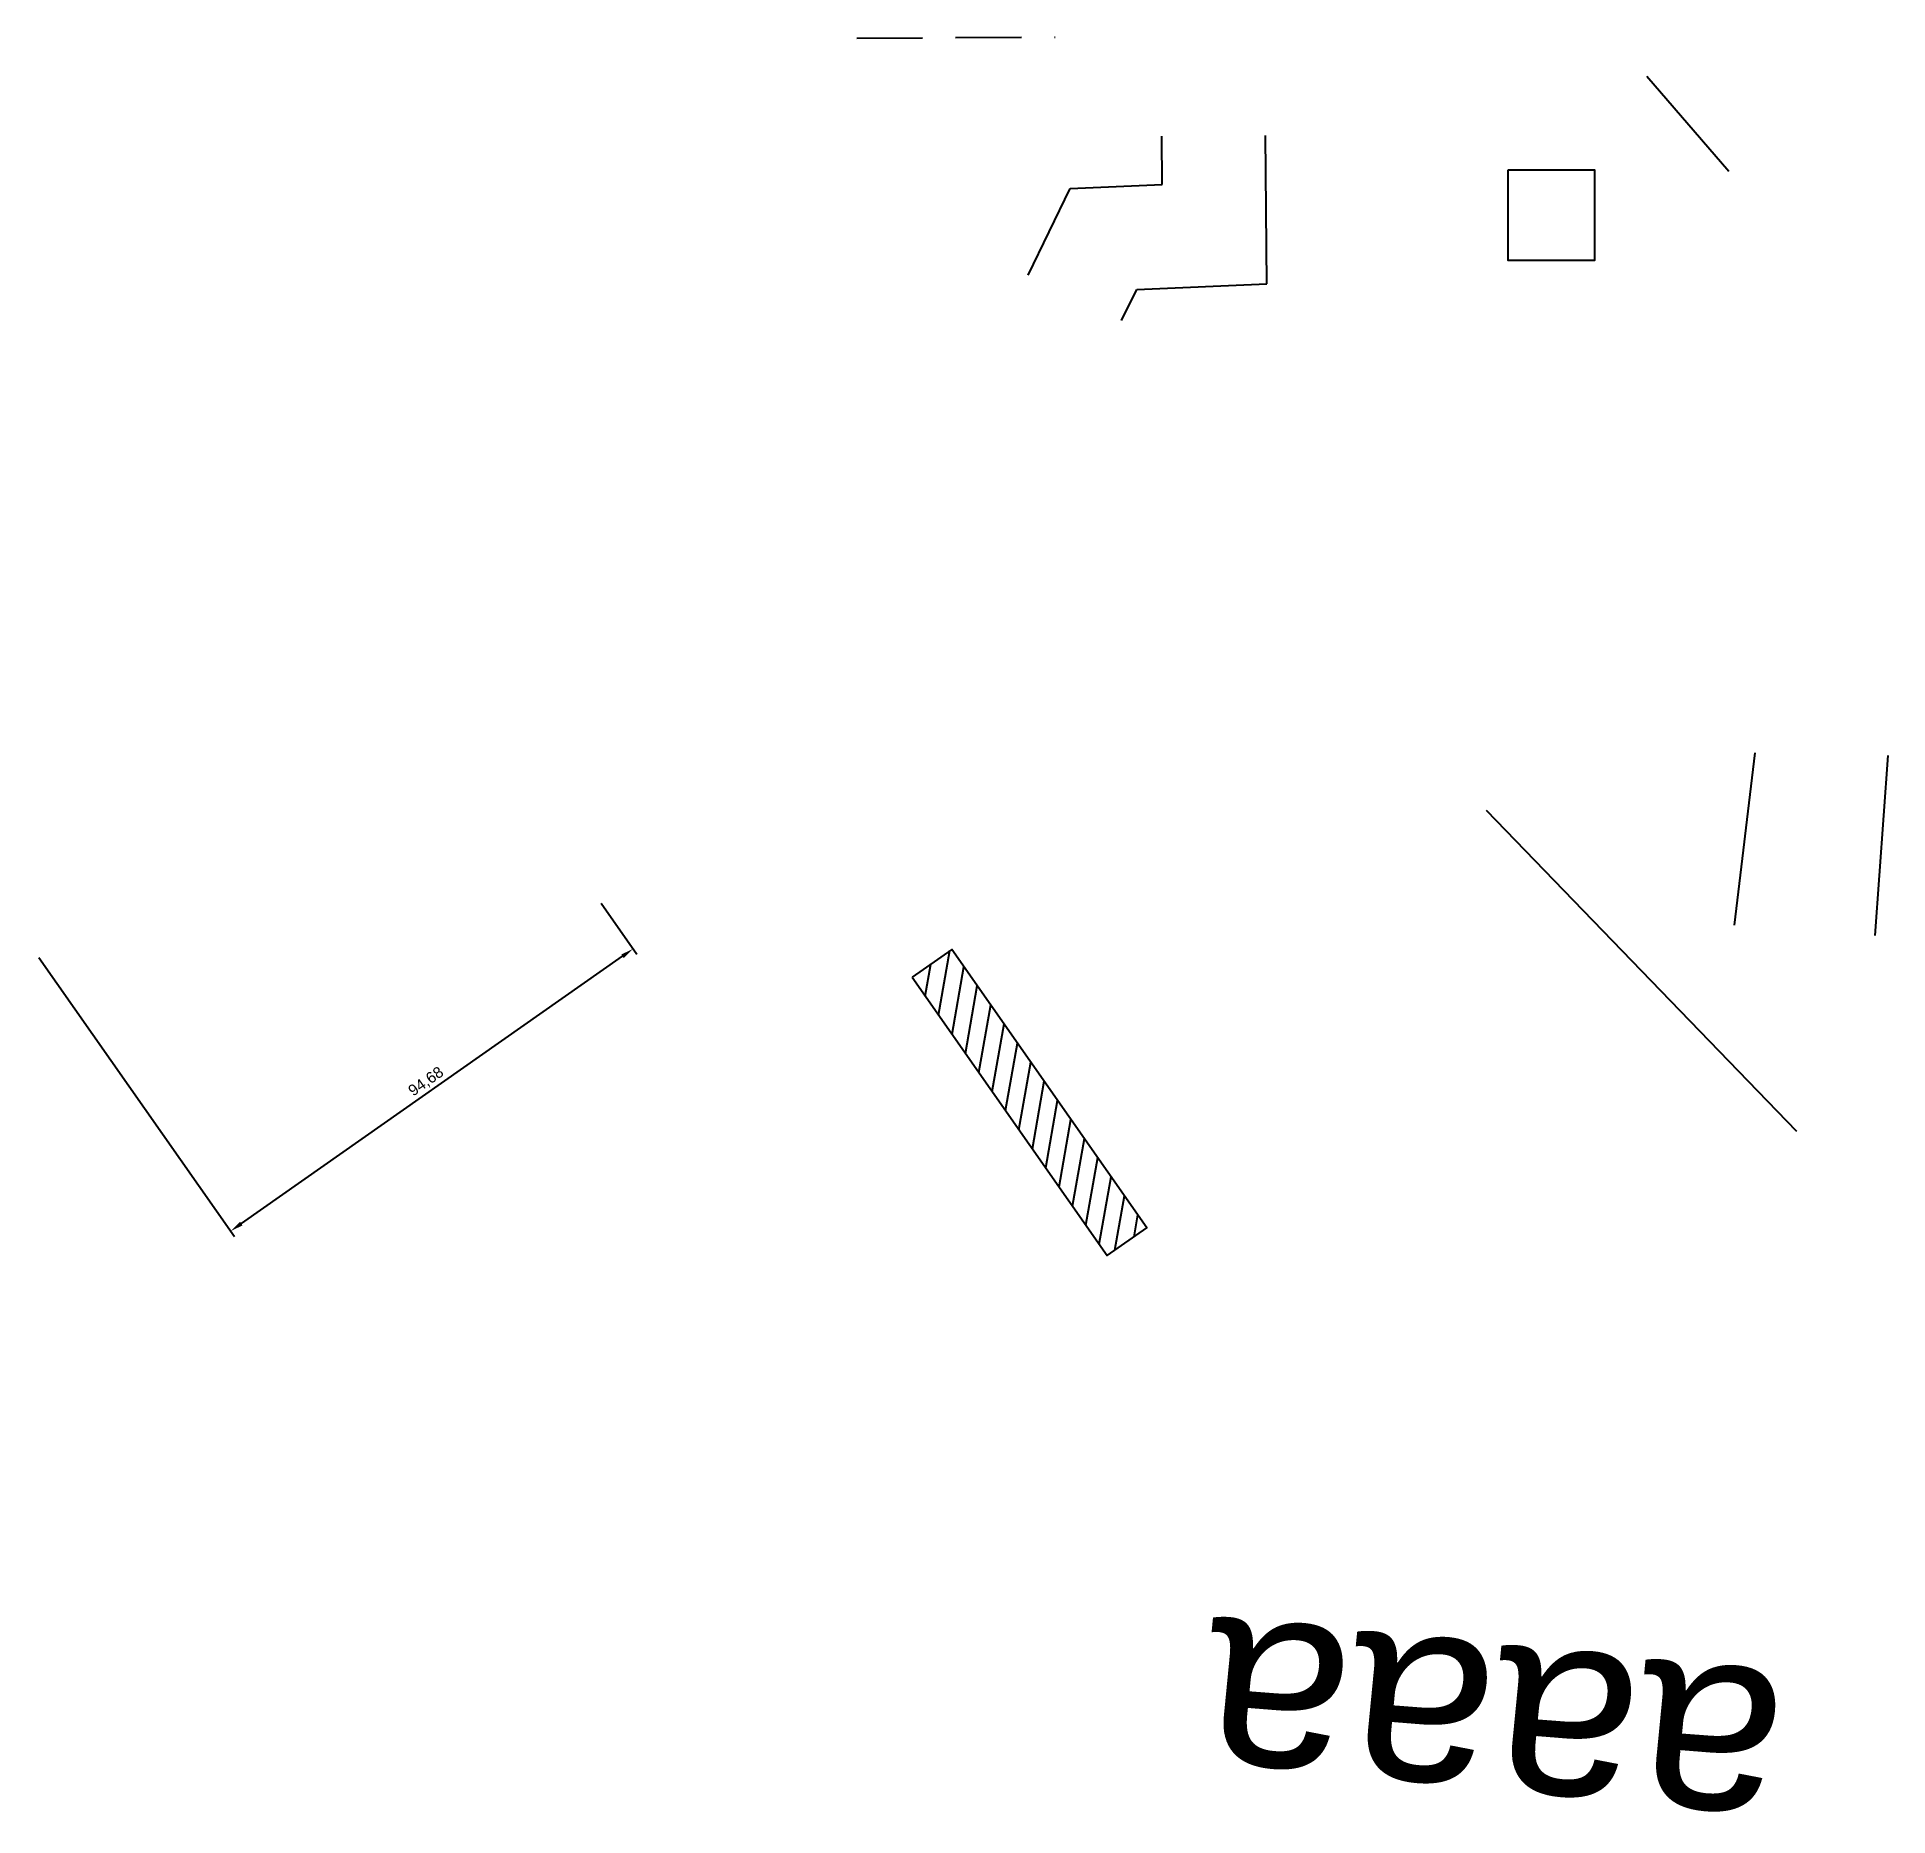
# Model space of a CAD drawing. Header units: millimetres. Extents: x -384 to -27, y 401 to 744.
import ezdxf
from ezdxf.enums import TextEntityAlignment as Align

# ---------------------------------------------------------------- set-up
doc = ezdxf.new("R2010")
doc.units = ezdxf.units.MM
doc.linetypes.add('BORDER', pattern=[44.45, 12.7, -6.35, 12.7, -6.35, 0, -6.35])
doc.layers.get('0').update_dxf_attribs({"color": 1})
doc.styles.get("Standard").update_dxf_attribs({"font": 'arial.ttf'})
doc.linetypes.add('DIAMOND', pattern='A,0,["#",Standard,S=6,R=0,X=0,Y=-3],-4', length=4)
doc.dimstyles.new('ISO-25', dxfattribs={"dimtxt": 2.5, "dimasz": 2.5, "dimexe": 1.25, "dimexo": 0.625, "dimtad": 1, "dimtxsty": 'Standard', "dimcen": 2.5, "dimadec": 0, "dimazin": 0, "dimtfac": 1, "dimtmove": 0, "dimatfit": 3, "dimfxl": 0, "dimarcsym": 0})

# ---------------------------------------------------------------- blocks, each defined once
blk = doc.blocks.new('temp block')
blk.add_lwpolyline([(-11.94, 9.82), (-11.94, -7.51), (4.82, -7.51), (4.82, 9.82)], close=True)
blk = doc.blocks.new('*D3')
at = {"color": 0, "lineweight": -2}
for p, q in [((-275.2, 576.95), (-268.29, 567.11)), ((-383.48, 566.47), (-345.81, 512.75)), ((-344.48, 515.21), (-271.06, 566.7))]:
    blk.add_line(p, q, dxfattribs=at)
at = {"color": 0}
for points in [[(-270.82, 566.36), (-271.3, 567.04), (-269.01, 568.13)], [(-344.72, 515.55), (-344.25, 514.87), (-346.53, 513.78)]]:
    blk.add_solid(points, dxfattribs=at)
at = {"layer": 'Defpoints', "color": 0}
for p in [(-275.55, 577.46), (-383.84, 566.99), (-269.01, 568.13)]:
    blk.add_point(p, dxfattribs=at)
at = {"color": 0, "insert": (-308.85, 542.5), "char_height": 2.123, "attachment_point": 5, "rotation": 35.0362}
blk.add_mtext('94,68', dxfattribs=at)

msp = doc.modelspace()

# ---------------------------------------------------------------- hatches: boundary and pattern name
h = msp.add_hatch()
h.set_pattern_fill('ANSI31', color=256, style=0)
h.set_pattern_definition([(-279.9638, (-132.7225, 665.903), (-3.12711, 0.54936), [])])
h.paths.add_polyline_path([(-215.288, 562.664), (-177.698, 509.052), (-170.052, 514.413), (-207.642, 568.025)])

# ---------------------------------------------------------------- linework, layer by layer
at = {"linetype": 'BORDER'}
msp.add_line((-225.953, 743.531), (-186.08, 743.724), dxfattribs=at)
at = {"linetype": 'DIAMOND'}
msp.add_line((-73.779, 736.212), (-57.984, 717.912), dxfattribs=at)
for p, q in [((-167.121, 715.339), (-167.191, 724.631)), ((-146.978, 696.189), (-147.191, 724.78)), ((-192.917, 697.865), (-184.804, 714.576)), ((-184.804, 714.576), (-167.121, 715.339)), ((-172.022, 695.109), (-146.978, 696.189)), ((-174.925, 689.13), (-172.022, 695.109)), ((-52.943, 605.889), (-56.964, 572.716)), ((-27.31, 605.386), (-29.823, 570.706)), ((-104.712, 594.831), (-44.901, 533.01))]:
    msp.add_line(p, q)
msp.add_lwpolyline([(-215.288, 562.664), (-177.698, 509.052), (-170.052, 514.413), (-207.642, 568.025)], close=True)

# ---------------------------------------------------------------- block references
msp.add_blockref('temp block', (-88.611, 708.281))

# ---------------------------------------------------------------- texts
at = {"color": 174, "linetype": 'ByBlock', "ltscale": 15, "text_generation_flag": 6}
msp.add_text('aaaa', height=35.9188, rotation=354.4278, dxfattribs=at).set_placement((-157.306, 439.51, 500), align=Align.RIGHT)

# ---------------------------------------------------------------- dimensions: what is measured, and where the dimension line sits
dim = msp.add_linear_dim(base=(-269.011, 568.132), p1=(-383.838, 566.985), p2=(-275.555, 577.464), angle=35.0362, dimstyle='ISO-25', override={"dimtxt": 2.123457, "dimlfac": 1})
dim.commit()
dim.dimension.update_dxf_attribs({"geometry": '*D3', "text_midpoint": (-308.854, 542.499)})

doc.saveas('drawing.dxf')
